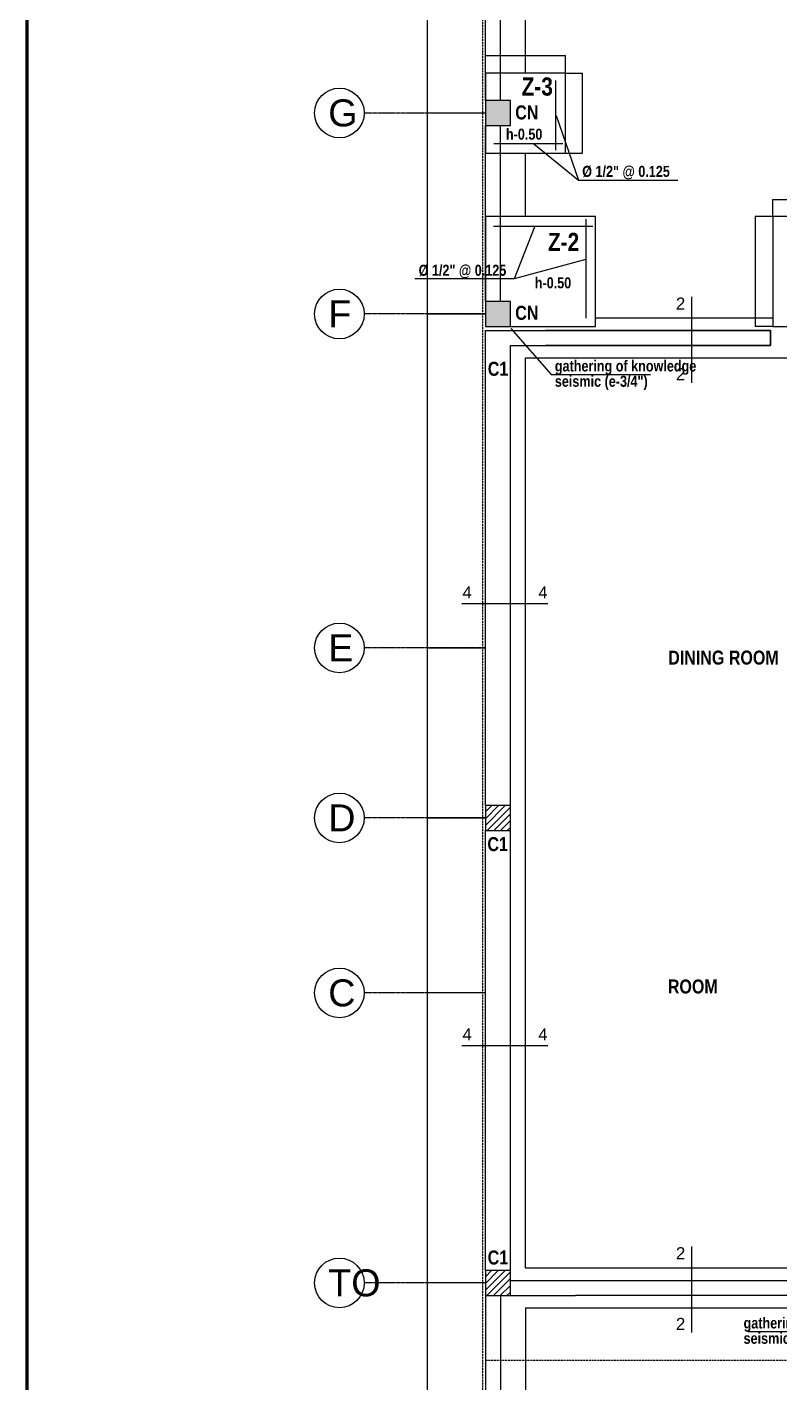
# Model space of a CAD drawing. Header units: millimetres. Extents: x -249630 to 95394, y -188036 to 109963.
# Drawn here: x 2208 to 9735, y -83401 to -69843 of the extents above; entities that cross this region are included whole.
import ezdxf

# ---------------------------------------------------------------- set-up
doc = ezdxf.new("R2010")
doc.units = ezdxf.units.MM
doc.header["$PDMODE"] = 2
doc.linetypes.add('ACAD_ISO04W100', pattern=[30, 24, -3, 0, -3])
doc.linetypes.add('DASHED2', pattern=[9.525, 6.35, -3.175])
for name, color, linetype in [('03', 3, 'Continuous'), ('04', 4, 'Continuous'), ('05', 5, 'Continuous'), ('EJES', 161, 'Continuous'), ('Layer4', 6, 'Continuous'), ('Layer8', 8, 'Continuous'), ('SOMBRA', 252, 'Continuous'), ('SUBTITULOS', 90, 'Continuous'), ('TEXTOS', 11, 'Continuous'), ('VEREDA', 1, 'Continuous')]:
    doc.layers.add(name, color=color, linetype=linetype)
doc.styles.add('aaaaa', font='arial.ttf', dxfattribs={"height": 0.15})
doc.styles.add('ARIAL', font='arial.ttf', dxfattribs={"height": 0.14})
doc.styles.add('COTAS', font='arial.ttf', dxfattribs={"width": 1.1})
doc.styles.add('DESCRIPCION(E)', font='swisscbi.ttf', dxfattribs={"width": 1.1, "oblique": 15, "height": 0.15})
doc.styles.add('SUBTITULOS(E)', font='swisscbi.ttf', dxfattribs={"oblique": 15, "height": 0.2})
doc.dimstyles.new('COTA1-50', dxfattribs={"dimscale": 0.5, "dimtxt": 0.22, "dimasz": 0.12, "dimexe": 0.08, "dimexo": 0.05, "dimgap": 0.076, "dimtad": 2, "dimzin": 4, "dimdsep": 46, "dimtxsty": 'COTAS', "dimblk": 'ARCHTICK', "dimcen": -0.1, "dimclrd": 141, "dimclre": 141, "dimclrt": 11, "dimadec": 0, "dimazin": 0, "dimtfac": 1, "dimtix": 1, "dimtmove": 1, "dimatfit": 3, "dimfxl": 1, "dimtolj": 1, "dimtzin": 0, "dimarcsym": 0})
pattern_1 = [(45, (-98613.554, -287423.35), (-33.67596, 33.67596), [])]

# ---------------------------------------------------------------- blocks, each defined once
blk = doc.blocks.new('_ArchTick')
at = {"color": 0, "linetype": 'ByBlock', "const_width": 0.15}
blk.add_lwpolyline([(-0.5, -0.5), (0.5, 0.5)], dxfattribs=at)
blk = doc.blocks.new('*D537')
at = {"layer": '04', "color": 141, "lineweight": -2, "transparency": 16777216}
for p, q in [((6790, -70302), (6790, -70126)), ((6790, -70126), (7590, -70126)), ((7590, -70302), (7590, -70126))]:
    blk.add_line(p, q, dxfattribs=at)
at = {"layer": 'Defpoints', "color": 0, "transparency": 16777216}
for p in [(7590, -70126), (6790, -70302), (7590, -70302)]:
    blk.add_point(p, dxfattribs=at)
at = {"layer": '04', "color": 141, "lineweight": -2, "transparency": 16777216, "xscale": 0.06, "yscale": 0.06, "zscale": 0.06, "rotation": 180}
blk.add_blockref('_ArchTick', (6790, -70126), dxfattribs=at)
at = {"layer": '04', "color": 141, "lineweight": -2, "transparency": 16777216, "xscale": 0.06, "yscale": 0.06, "zscale": 0.06}
blk.add_blockref('_ArchTick', (7590, -70126), dxfattribs=at)
at = {"layer": '04', "color": 11, "transparency": 16777216, "insert": (7190, -70126), "char_height": 0.11, "attachment_point": 5, "style": 'COTAS'}
blk.add_mtext('\\A1;800.00', dxfattribs=at)
blk = doc.blocks.new('*D538')
at = {"layer": '04', "color": 141, "lineweight": -2, "transparency": 16777216}
for p, q in [((7590, -70302), (7761, -70302)), ((7761, -71102), (7761, -70302)), ((7590, -71102), (7761, -71102))]:
    blk.add_line(p, q, dxfattribs=at)
at = {"layer": 'Defpoints', "color": 0, "transparency": 16777216}
for p in [(7590, -70302), (7761, -70302), (7590, -71102)]:
    blk.add_point(p, dxfattribs=at)
at = {"layer": '04', "color": 141, "lineweight": -2, "transparency": 16777216, "xscale": 0.06, "yscale": 0.06, "zscale": 0.06}
for p, rotation in [((7761, -70302), 90), ((7761, -71102), 270)]:
    blk.add_blockref('_ArchTick', p, dxfattribs=dict(at, rotation=rotation))
at = {"layer": '04', "color": 11, "transparency": 16777216, "insert": (7761, -70702), "char_height": 0.11, "attachment_point": 5, "rotation": 90, "style": 'COTAS'}
blk.add_mtext('\\A1;800.00', dxfattribs=at)
blk = doc.blocks.new('*D541')
at = {"layer": '04', "color": 141, "lineweight": -2, "transparency": 16777216}
for p, q in [((9665, -71737), (9665, -71566)), ((9665, -71566), (11665, -71566)), ((11665, -71737), (11665, -71566))]:
    blk.add_line(p, q, dxfattribs=at)
at = {"layer": 'Defpoints', "color": 0, "transparency": 16777216}
for p in [(11665, -71566), (9665, -71737), (11665, -71737)]:
    blk.add_point(p, dxfattribs=at)
at = {"layer": '04', "color": 141, "lineweight": -2, "transparency": 16777216, "xscale": 0.06, "yscale": 0.06, "zscale": 0.06, "rotation": 180}
blk.add_blockref('_ArchTick', (9665, -71566), dxfattribs=at)
at = {"layer": '04', "color": 141, "lineweight": -2, "transparency": 16777216, "xscale": 0.06, "yscale": 0.06, "zscale": 0.06}
blk.add_blockref('_ArchTick', (11665, -71566), dxfattribs=at)
at = {"layer": '04', "color": 11, "transparency": 16777216, "insert": (10665, -71566), "char_height": 0.11, "attachment_point": 5, "style": 'COTAS'}
blk.add_mtext('\\A1;2000.00', dxfattribs=at)
blk = doc.blocks.new('*D542')
at = {"layer": '04', "color": 141, "lineweight": -2, "transparency": 16777216}
for p, q in [((9665, -71737), (9489, -71737)), ((9489, -71737), (9489, -72837)), ((9665, -72837), (9489, -72837))]:
    blk.add_line(p, q, dxfattribs=at)
at = {"layer": 'Defpoints', "color": 0, "transparency": 16777216}
for p in [(9665, -71737), (9489, -72837), (9665, -72837)]:
    blk.add_point(p, dxfattribs=at)
at = {"layer": '04', "color": 141, "lineweight": -2, "transparency": 16777216, "xscale": 0.06, "yscale": 0.06, "zscale": 0.06}
for p, rotation in [((9489, -71737), 90), ((9489, -72837), 270)]:
    blk.add_blockref('_ArchTick', p, dxfattribs=dict(at, rotation=rotation))
at = {"layer": '04', "color": 11, "transparency": 16777216, "insert": (9489, -72287), "char_height": 0.11, "attachment_point": 5, "rotation": 90, "style": 'COTAS'}
blk.add_mtext('\\A1;1100.00', dxfattribs=at)
blk = doc.blocks.new('*D371')
at = {"layer": 'Defpoints', "color": 0, "transparency": 16777216}
for p in [(6210, -82402), (6790, -82402), (6790, -85527)]:
    blk.add_point(p, dxfattribs=at)
at = {"layer": 'SOMBRA', "color": 141, "lineweight": -2, "transparency": 16777216}
for p, q in [((6790, -82402), (6210, -82402)), ((6210, -85527), (6210, -82402)), ((6790, -85527), (6210, -85527))]:
    blk.add_line(p, q, dxfattribs=at)
at = {"layer": 'SOMBRA', "color": 141, "lineweight": -2, "transparency": 16777216, "xscale": 0.06, "yscale": 0.06, "zscale": 0.06}
for p, rotation in [((6210, -82402), 90), ((6210, -85527), 270)]:
    blk.add_blockref('_ArchTick', p, dxfattribs=dict(at, rotation=rotation))
at = {"layer": 'SOMBRA', "color": 11, "transparency": 16777216, "insert": (6210, -83964), "char_height": 0.11, "attachment_point": 5, "rotation": 90, "style": 'COTAS'}
blk.add_mtext('\\A1;3125.00', dxfattribs=at)
blk = doc.blocks.new('*D372')
at = {"layer": 'Defpoints', "color": 0, "transparency": 16777216}
for p in [(6210, -79502), (6790, -79502), (6790, -82402)]:
    blk.add_point(p, dxfattribs=at)
at = {"layer": 'SOMBRA', "color": 141, "lineweight": -2, "transparency": 16777216}
for p, q in [((6790, -79502), (6210, -79502)), ((6210, -82402), (6210, -79502)), ((6790, -82402), (6210, -82402))]:
    blk.add_line(p, q, dxfattribs=at)
at = {"layer": 'SOMBRA', "color": 141, "lineweight": -2, "transparency": 16777216, "xscale": 0.06, "yscale": 0.06, "zscale": 0.06}
for p, rotation in [((6210, -79502), 90), ((6210, -82402), 270)]:
    blk.add_blockref('_ArchTick', p, dxfattribs=dict(at, rotation=rotation))
at = {"layer": 'SOMBRA', "color": 11, "transparency": 16777216, "insert": (6210, -80952), "char_height": 0.11, "attachment_point": 5, "rotation": 90, "style": 'COTAS'}
blk.add_mtext('\\A1;2900.00', dxfattribs=at)
blk = doc.blocks.new('*D373')
at = {"layer": 'Defpoints', "color": 0, "transparency": 16777216}
for p in [(6210, -77752), (6790, -77752), (6790, -79502)]:
    blk.add_point(p, dxfattribs=at)
at = {"layer": 'SOMBRA', "color": 141, "lineweight": -2, "transparency": 16777216}
for p, q in [((6790, -77752), (6210, -77752)), ((6210, -79502), (6210, -77752)), ((6790, -79502), (6210, -79502))]:
    blk.add_line(p, q, dxfattribs=at)
at = {"layer": 'SOMBRA', "color": 141, "lineweight": -2, "transparency": 16777216, "xscale": 0.06, "yscale": 0.06, "zscale": 0.06}
for p, rotation in [((6210, -77752), 90), ((6210, -79502), 270)]:
    blk.add_blockref('_ArchTick', p, dxfattribs=dict(at, rotation=rotation))
at = {"layer": 'SOMBRA', "color": 11, "transparency": 16777216, "insert": (6210, -78627), "char_height": 0.11, "attachment_point": 5, "rotation": 90, "style": 'COTAS'}
blk.add_mtext('\\A1;1750.00', dxfattribs=at)
blk = doc.blocks.new('*D374')
at = {"layer": 'Defpoints', "color": 0, "transparency": 16777216}
for p in [(6210, -76052), (6790, -76052), (6790, -77752)]:
    blk.add_point(p, dxfattribs=at)
at = {"layer": 'SOMBRA', "color": 141, "lineweight": -2, "transparency": 16777216}
for p, q in [((6790, -76052), (6210, -76052)), ((6210, -77752), (6210, -76052)), ((6790, -77752), (6210, -77752))]:
    blk.add_line(p, q, dxfattribs=at)
at = {"layer": 'SOMBRA', "color": 141, "lineweight": -2, "transparency": 16777216, "xscale": 0.06, "yscale": 0.06, "zscale": 0.06}
for p, rotation in [((6210, -76052), 90), ((6210, -77752), 270)]:
    blk.add_blockref('_ArchTick', p, dxfattribs=dict(at, rotation=rotation))
at = {"layer": 'SOMBRA', "color": 11, "transparency": 16777216, "insert": (6210, -76902), "char_height": 0.11, "attachment_point": 5, "rotation": 90, "style": 'COTAS'}
blk.add_mtext('\\A1;1700.00', dxfattribs=at)
blk = doc.blocks.new('*D375')
at = {"layer": 'Defpoints', "color": 0, "transparency": 16777216}
for p in [(6210, -72712), (6790, -72712), (6790, -76052)]:
    blk.add_point(p, dxfattribs=at)
at = {"layer": 'SOMBRA', "color": 141, "lineweight": -2, "transparency": 16777216}
for p, q in [((6790, -72712), (6210, -72712)), ((6210, -76052), (6210, -72712)), ((6790, -76052), (6210, -76052))]:
    blk.add_line(p, q, dxfattribs=at)
at = {"layer": 'SOMBRA', "color": 141, "lineweight": -2, "transparency": 16777216, "xscale": 0.06, "yscale": 0.06, "zscale": 0.06}
for p, rotation in [((6210, -72712), 90), ((6210, -76052), 270)]:
    blk.add_blockref('_ArchTick', p, dxfattribs=dict(at, rotation=rotation))
at = {"layer": 'SOMBRA', "color": 11, "transparency": 16777216, "insert": (6210, -74382), "char_height": 0.11, "attachment_point": 5, "rotation": 90, "style": 'COTAS'}
blk.add_mtext('\\A1;3340.00', dxfattribs=at)
blk = doc.blocks.new('*D376')
at = {"layer": 'Defpoints', "color": 0, "transparency": 16777216}
for p in [(6210, -70702), (6790, -70702), (6790, -72712)]:
    blk.add_point(p, dxfattribs=at)
at = {"layer": 'SOMBRA', "color": 141, "lineweight": -2, "transparency": 16777216}
for p, q in [((6790, -70702), (6210, -70702)), ((6210, -72712), (6210, -70702)), ((6790, -72712), (6210, -72712))]:
    blk.add_line(p, q, dxfattribs=at)
at = {"layer": 'SOMBRA', "color": 141, "lineweight": -2, "transparency": 16777216, "xscale": 0.06, "yscale": 0.06, "zscale": 0.06}
for p, rotation in [((6210, -70702), 90), ((6210, -72712), 270)]:
    blk.add_blockref('_ArchTick', p, dxfattribs=dict(at, rotation=rotation))
at = {"layer": 'SOMBRA', "color": 11, "transparency": 16777216, "insert": (6210, -71707), "char_height": 0.11, "attachment_point": 5, "rotation": 90, "style": 'COTAS'}
blk.add_mtext('\\A1;2010.00', dxfattribs=at)
blk = doc.blocks.new('*D377')
at = {"layer": 'Defpoints', "color": 0, "transparency": 16777216}
for p in [(6210, -62877), (6790, -62877), (6790, -70702)]:
    blk.add_point(p, dxfattribs=at)
at = {"layer": 'SOMBRA', "color": 141, "lineweight": -2, "transparency": 16777216}
for p, q in [((6790, -62877), (6210, -62877)), ((6210, -70702), (6210, -62877)), ((6790, -70702), (6210, -70702))]:
    blk.add_line(p, q, dxfattribs=at)
at = {"layer": 'SOMBRA', "color": 141, "lineweight": -2, "transparency": 16777216, "xscale": 0.06, "yscale": 0.06, "zscale": 0.06}
for p, rotation in [((6210, -62877), 90), ((6210, -70702), 270)]:
    blk.add_blockref('_ArchTick', p, dxfattribs=dict(at, rotation=rotation))
at = {"layer": 'SOMBRA', "color": 11, "transparency": 16777216, "insert": (6210, -66789), "char_height": 0.11, "attachment_point": 5, "rotation": 90, "style": 'COTAS'}
blk.add_mtext('\\A1;7825.00', dxfattribs=at)

msp = doc.modelspace()

# ---------------------------------------------------------------- hatches: boundary and pattern name
at = {"layer": 'Layer8'}
h = msp.add_hatch(dxfattribs=at)
h.set_pattern_fill('ANSI31', color=256, scale=15, style=0)
h.set_pattern_definition(pattern_1)
h.paths.add_polyline_path([(7039.871, -77626.638), (6789.871, -77626.638), (6789.871, -77876.638), (7039.871, -77876.638)])
h = msp.add_hatch(dxfattribs=at)
h.set_pattern_fill('ANSI31', color=256, scale=15, style=0)
h.set_pattern_definition(pattern_1)
h.paths.add_polyline_path([(10539.871, -79626.638), (10789.871, -79626.638), (10789.871, -79376.638), (10539.871, -79376.638)])
h.paths.add_polyline_path([(10789.871, -82276.638), (10539.871, -82276.638), (10539.871, -82526.638), (10789.871, -82526.638)])
h.paths.add_polyline_path([(7039.871, -82276.638), (6789.871, -82276.638), (6789.871, -82526.638), (7039.871, -82526.638)])
at = {"layer": 'SOMBRA'}
h = msp.add_hatch(color=256, dxfattribs=at)
h.paths.add_polyline_path([(7039.871, -70576.638), (6789.871, -70576.638), (6789.871, -70826.638), (7039.871, -70826.638)])
h.paths.add_polyline_path([(10789.871, -70576.638), (10539.871, -70576.638), (10539.871, -70826.638), (10789.871, -70826.638)])
h = msp.add_hatch(color=256, dxfattribs=at)
h.paths.add_polyline_path([(14539.871, -70576.638), (14289.871, -70576.638), (14289.871, -70826.638), (14539.871, -70826.638)])
h.paths.add_polyline_path([(14539.871, -72586.638), (14289.871, -72586.638), (14289.871, -72836.638), (14539.871, -72836.638)])
h.paths.add_polyline_path([(10789.871, -72586.638), (10539.871, -72586.638), (10539.871, -72836.638), (10789.871, -72836.638)])
h.paths.add_polyline_path([(7039.871, -72586.638), (6789.871, -72586.638), (6789.871, -72836.638), (7039.871, -72836.638)])

# ---------------------------------------------------------------- linework, layer by layer
at = {"layer": '03'}
for p, q in [((6789.871, -70576.638), (6789.871, -69726.638)), ((6939.871, -70576.638), (6939.871, -69726.638)), ((6789.871, -72586.638), (6789.871, -70826.638)), ((6939.871, -72586.638), (6939.871, -70826.638)), ((6789.871, -72876.638), (7389.871, -72876.638)), ((6789.871, -77626.638), (6789.871, -72876.638)), ((9639.871, -72876.638), (7389.871, -72876.638)), ((7389.871, -72876.638), (9639.871, -72876.638)), ((9639.871, -73026.638), (9639.871, -72876.638)), ((9639.871, -72876.638), (9639.871, -73026.638)), ((7039.871, -73026.638), (7389.871, -73026.638)), ((7039.871, -77626.638), (7039.871, -73026.638)), ((7389.871, -73026.638), (9639.871, -73026.638)), ((9639.871, -73026.638), (7389.871, -73026.638)), ((6789.871, -82276.638), (6789.871, -77876.638)), ((7039.871, -82276.638), (7039.871, -77876.638)), ((7039.871, -82376.638), (7689.871, -82376.638)), ((7689.871, -82376.638), (9939.871, -82376.638)), ((6789.871, -82526.638), (6789.871, -85526.638)), ((6939.871, -82526.638), (6939.871, -85376.638)), ((7039.871, -82526.638), (7689.871, -82526.638)), ((9939.871, -82526.638), (7689.871, -82526.638))]:
    msp.add_line(p, q, dxfattribs=at)
at = {"layer": '04'}
for p, q in [((7189.871, -70301.638), (7189.871, -65801.638)), ((7189.871, -71736.638), (7189.871, -71101.638)), ((7189.871, -82251.638), (7189.871, -73151.638)), ((7189.871, -82651.638), (7189.871, -85126.638))]:
    msp.add_line(p, q, dxfattribs=at)
for points in [[(6789.871, -71101.638), (7589.871, -71101.638), (7589.871, -70301.638), (6789.871, -70301.638)], [(6789.871, -72836.638), (7889.871, -72836.638), (7889.871, -71736.638), (6789.871, -71736.638)], [(9664.871, -72836.638), (11664.871, -72836.638), (11664.871, -71736.638), (9664.871, -71736.638)]]:
    msp.add_lwpolyline(points, close=True, dxfattribs=at)
for points in [[(7889.871, -72751.638), (9664.871, -72751.638)], [(7189.871, -73151.638), (10464.871, -73151.638)], [(7189.871, -82251.638), (10464.871, -82251.638)], [(7189.871, -82651.638), (10829.871, -82651.638)]]:
    msp.add_lwpolyline(points, dxfattribs=at)
at = {"layer": '05'}
for points in [[(7495.123, -71074.303), (7495.123, -70375.366)], [(6874.248, -71005.336), (7563.501, -71005.336)], [(6870.739, -71832.941), (7863.501, -71832.941)], [(7795.123, -71763.974), (7795.123, -72752.315)]]:
    msp.add_lwpolyline(points, dxfattribs=at)
at = {"layer": 'EJES', "linetype": 'ACAD_ISO04W100', "ltscale": 0.03}
for p, q in [((6789.871, -70701.638), (5579.087, -70701.638)), ((6789.871, -72711.638), (5579.087, -72711.638)), ((6789.871, -76051.638), (5579.087, -76051.638)), ((6789.871, -77751.638), (5579.087, -77751.638)), ((6789.871, -79501.638), (5579.087, -79501.638)), ((6789.871, -82401.638), (5579.087, -82401.638))]:
    msp.add_line(p, q, dxfattribs=at)
at = {"layer": 'EJES'}
for centre in [(5330.462, -70701.638), (5330.462, -72711.638), (5330.462, -76051.638), (5330.462, -77751.638), (5330.462, -79501.638), (5330.462, -82401.638)]:
    msp.add_circle(centre, 248.625, dxfattribs=at)
at = {"layer": 'Layer4'}
msp.add_lwpolyline([(6789.871, -70826.638), (7039.871, -70826.638), (7039.871, -70576.638), (6789.871, -70576.638)], close=True, dxfattribs=at)
at = {"layer": 'Layer4', "color": 6}
for points in [[(6789.871, -72836.638), (7039.871, -72836.638), (7039.871, -72586.638), (6789.871, -72586.638)], [(6789.871, -77876.638), (7039.871, -77876.638), (7039.871, -77626.638), (6789.871, -77626.638)], [(6789.871, -82526.638), (7039.871, -82526.638), (7039.871, -82276.638), (6789.871, -82276.638)]]:
    msp.add_lwpolyline(points, close=True, dxfattribs=at)
at = {"layer": 'Layer4'}
for points in [[(8849.851, -72540.462), (8849.851, -73400.702)], [(7415.652, -75611.163), (6555.412, -75611.163)], [(7415.652, -80030.931), (6555.412, -80030.931)], [(8849.851, -82037.657), (8849.851, -82897.897)]]:
    msp.add_lwpolyline(points, dxfattribs=at)
at = {"layer": 'SOMBRA', "color": 3, "linetype": 'DASHED2', "lineweight": 90}
msp.add_lwpolyline([(2208.367, -58233.003), (36950.996, -58233.003), (36950.996, -92289.765), (2208.367, -92289.765)], close=True, dxfattribs=at)
at = {"layer": 'VEREDA', "linetype": 'DASHED2', "ltscale": 0.025}
msp.add_line((14539.871, -83176.638), (6789.871, -83176.638), dxfattribs=at)
msp.add_lwpolyline([(6764.871, -85526.638), (6764.871, -62851.638), (17014.871, -62851.638), (17014.871, -84526.638)], dxfattribs=at)

# ---------------------------------------------------------------- texts
at = {"color": 4, "linetype": 'Continuous', "char_height": 120, "width": 192.904, "attachment_point": 5, "style": 'aaaaa'}
for s, insert in [('2', (8742.285, -72607.001)), ('2', (8742.285, -73313.538)), ('4', (6607.434, -75496.057)), ('4', (7365.791, -75496.057)), ('4', (6607.434, -79915.825)), ('4', (7365.791, -79915.825)), ('2', (8742.285, -82104.196)), ('2', (8742.285, -82810.733))]:
    msp.add_mtext(s, dxfattribs=dict(at, insert=insert))
at = {"layer": 'EJES', "style": 'ARIAL'}
for s, p in [('G', (5219, -70835.657)), ('F', (5219, -72845.657)), ('E', (5219, -76185.657)), ('D', (5219, -77885.657)), ('C', (5219, -79635.657)), ('TO', (5219, -82535.657))]:
    msp.add_text(s, height=270, dxfattribs=at).set_placement(p)
at = {"layer": 'SUBTITULOS', "linetype": 'ByBlock', "style": 'SUBTITULOS(E)'}
for s, p in [('CN', (7088.63, -70765.77)), ('CN', (7088.63, -72769.966)), ('C1', (6814.439, -73329.993)), ('DINING ROOM', (8618.601, -76217.769)), ('C1', (6810.38, -78083.128)), ('ROOM ', (8614.621, -79506.933)), ('C1', (6813.217, -82217.168))]:
    msp.add_text(s, height=140, dxfattribs=at).set_placement(p)
at = {"layer": 'TEXTOS', "linetype": 'ByBlock'}
for s, height, style, p in [('Z-3', 182, 'SUBTITULOS(E)', (7152.519, -70527.576)), ('h-0.50', 110, 'DESCRIPCION(E)', (6995.826, -70968.198)), ('%%c 1/2" @ 0.125', 110, 'DESCRIPCION(E)', (7758.279, -71340.071)), ('Z-2', 182, 'SUBTITULOS(E)', (7415.677, -72082.113)), ('%%c 1/2" @ 0.125', 110, 'DESCRIPCION(E)', (6122.804, -72329.31)), ('h-0.50', 110, 'DESCRIPCION(E)', (7284.366, -72454.883)), ('gathering of knowledge', 110, 'DESCRIPCION(E)', (7484.911, -73285.873)), ('seismic (e-3/4")', 110, 'DESCRIPCION(E)', (7484.911, -73439.169)), ('gathering of knowledge', 110, 'DESCRIPCION(E)', (9371.946, -82856.814)), ('seismic (e-3/4")', 110, 'DESCRIPCION(E)', (9371.946, -83010.11))]:
    msp.add_text(s, height=height, dxfattribs=dict(at, style=style)).set_placement(p)

# ---------------------------------------------------------------- dimensions: what is measured, and where the dimension line sits
at = {"layer": '04'}
for base, p1, p2, picture, middle in [((7589.871, -70125.794), (6789.871, -70301.638), (7589.871, -70301.638), '*D537', (7189.871, -70125.7)), ((11664.871, -71566.175), (9664.871, -71736.638), (11664.871, -71736.638), '*D541', (10664.871, -71566.081))]:
    dim = msp.add_linear_dim(base=base, p1=p1, p2=p2, dimstyle='COTA1-50', dxfattribs=at)
    dim.commit()
    dim.dimension.update_dxf_attribs({"geometry": picture, "text_midpoint": middle})
for base, p1, p2, picture, middle in [((7761.237, -70301.638), (7589.871, -71101.638), (7589.871, -70301.638), '*D538', (7761.331, -70701.638)), ((9489.092, -72836.638), (9664.871, -71736.638), (9664.871, -72836.638), '*D542', (9488.998, -72286.638))]:
    dim = msp.add_linear_dim(base=base, p1=p1, p2=p2, angle=90, dimstyle='COTA1-50', dxfattribs=at)
    dim.commit()
    dim.dimension.update_dxf_attribs({"geometry": picture, "text_midpoint": middle})
at = {"layer": 'SOMBRA'}
for base, p1, p2, picture, middle in [((6210.138, -62876.638), (6789.871, -70701.638), (6789.871, -62876.638), '*D377', (6210.044, -66789.138)), ((6210.138, -70701.638), (6789.871, -72711.638), (6789.871, -70701.638), '*D376', (6210.044, -71706.638)), ((6210.138, -72711.638), (6789.871, -76051.638), (6789.871, -72711.638), '*D375', (6210.044, -74381.638)), ((6210.138, -76051.638), (6789.871, -77751.638), (6789.871, -76051.638), '*D374', (6210.044, -76901.638)), ((6210.138, -77751.638), (6789.871, -79501.638), (6789.871, -77751.638), '*D373', (6210.044, -78626.638)), ((6210.138, -79501.638), (6789.871, -82401.638), (6789.871, -79501.638), '*D372', (6210.044, -80951.638)), ((6210.138, -82401.638), (6789.871, -85526.638), (6789.871, -82401.638), '*D371', (6210.044, -83964.138))]:
    dim = msp.add_linear_dim(base=base, p1=p1, p2=p2, angle=90, dimstyle='COTA1-50', dxfattribs=at)
    dim.commit()
    dim.dimension.update_dxf_attribs({"geometry": picture, "text_midpoint": middle})

# ---------------------------------------------------------------- leaders
at = {"layer": '04'}
for points in [[(7499.47, -70726.856), (7721.084, -71372.37), (8713.31, -71372.37)], [(7275.481, -71008.756), (7721.084, -71372.37), (8713.31, -71372.37)], [(7285.19, -71833.349), (7077.835, -72361.609), (6085.61, -72361.609)], [(7795.123, -72165.291), (7077.835, -72361.609), (6085.61, -72361.609)], [(7043.409, -72858.256), (7447.717, -73318.172), (8439.943, -73318.172)], [(10811.731, -82528.401), (10405.349, -82889.113), (9413.123, -82889.113)]]:
    msp.add_leader(points, dimstyle='COTA1-50', override={"dimgap": 0.076, "dimtad": 0}, dxfattribs=at)

doc.saveas('drawing.dxf')
